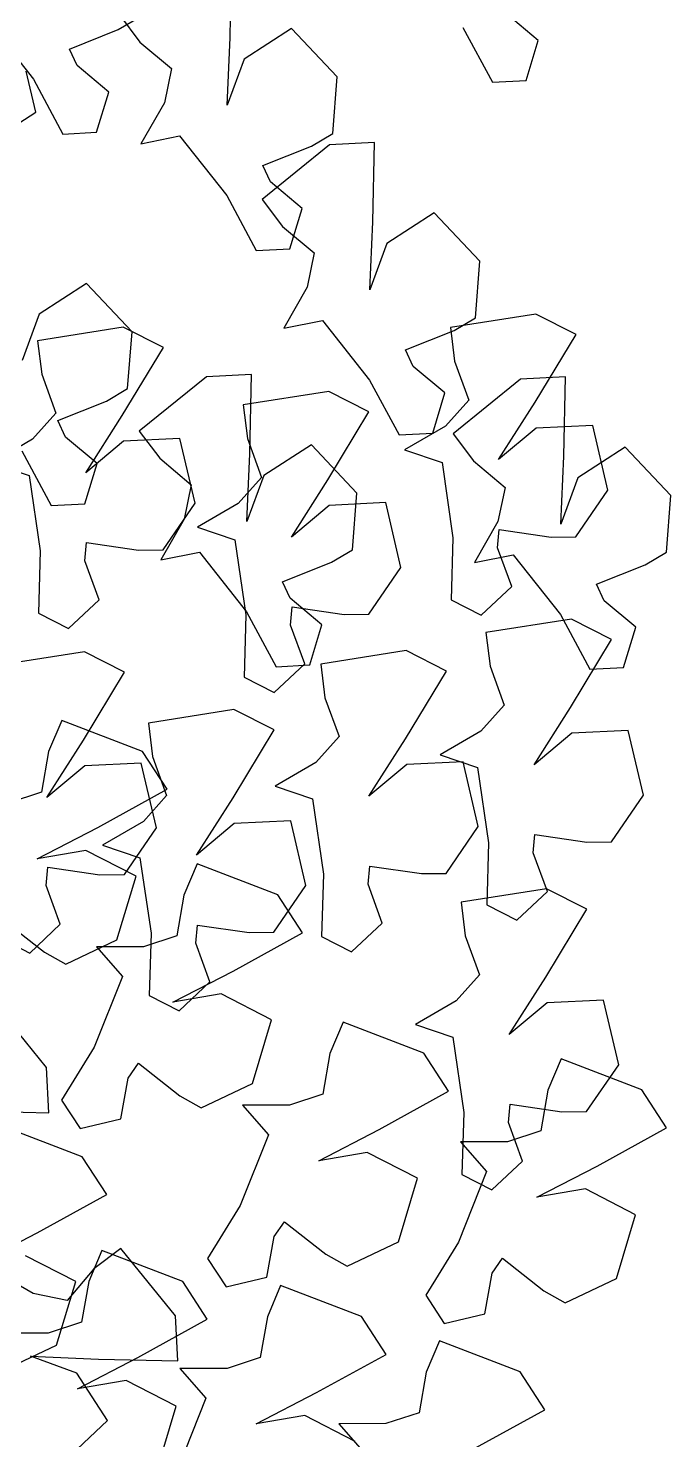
# Model space of a CAD drawing. Header units: millimetres. Extents: x 441061 to 442903, y 4515148 to 4515613.
# Drawn here: x 442316.5691 to 442316.6601, y 4515547.2613 to 4515547.461 of the extents above; entities that cross this region are included whole.
import ezdxf

# ---------------------------------------------------------------- set-up
doc = ezdxf.new("R2010")
doc.units = ezdxf.units.MM
doc.linetypes.add('CONTINUA', pattern=[0])
doc.layers.add('01_piscinas', color=254, linetype='Continuous')

# ---------------------------------------------------------------- blocks, each defined once
blk = doc.blocks.new('A$C21391103')
at = {"layer": '01_piscinas'}
for p, q in [((166.2584, 94.621), (166.2603, 94.7107)), ((166.1331, 94.6464), (166.1562, 94.6157)), ((166.6073, 94.6176), (166.5714, 94.6477)), ((165.9823, 94.6412), (166.0357, 94.5736)), ((166.0765, 94.6078), (166.1317, 94.6298)), ((166.1317, 94.6298), (166.1557, 94.644)), ((166.328, 94.6311), (166.2742, 94.5964)), ((166.3796, 94.5763), (166.328, 94.6311)), ((166.522, 94.6322), (166.5554, 94.5701)), ((166.1562, 94.6157), (166.192, 94.5856)), ((166.2549, 94.5441), (166.2584, 94.621)), ((166.5935, 94.5721), (166.6073, 94.6176)), ((166.0852, 94.5891), (166.0765, 94.6078)), ((166.0382, 94.5364), (166.0274, 94.5826)), ((166.121, 94.559), (166.0852, 94.5891)), ((166.192, 94.5856), (166.1839, 94.5469)), ((166.2742, 94.5964), (166.2549, 94.5441)), ((166.0357, 94.5736), (166.0691, 94.5115)), ((166.3745, 94.5122), (166.3796, 94.5763)), ((166.5554, 94.5701), (166.5935, 94.5721)), ((166.1072, 94.5135), (166.121, 94.559)), ((166.0062, 94.5156), (166.0382, 94.5364)), ((166.1839, 94.5469), (166.1574, 94.5006)), ((166.0691, 94.5115), (166.1072, 94.5135)), ((166.1574, 94.5006), (166.2012, 94.5094)), ((166.2012, 94.5094), (166.2546, 94.4418)), ((166.3506, 94.498), (166.3745, 94.5122)), ((166.4219, 94.5019), (166.3709, 94.4992)), ((166.42, 94.4122), (166.4219, 94.5019)), ((166.3709, 94.4992), (166.2947, 94.4376)), ((166.2954, 94.4761), (166.3506, 94.498)), ((166.304, 94.4573), (166.2954, 94.4761)), ((166.3399, 94.4272), (166.304, 94.4573)), ((166.2546, 94.4418), (166.288, 94.3797)), ((166.2947, 94.4376), (166.3178, 94.407)), ((166.3261, 94.3817), (166.3399, 94.4272)), ((166.4896, 94.4223), (166.4359, 94.3876)), ((166.5412, 94.3675), (166.4896, 94.4223)), ((166.3178, 94.407), (166.3536, 94.3769)), ((166.4166, 94.3353), (166.42, 94.4122)), ((166.288, 94.3797), (166.3261, 94.3817)), ((166.3536, 94.3769), (166.3455, 94.3381)), ((166.4359, 94.3876), (166.4166, 94.3353)), ((166.5362, 94.3034), (166.5412, 94.3675)), ((166.0958, 94.3423), (166.042, 94.3076)), ((166.1473, 94.2875), (166.0958, 94.3423)), ((166.3455, 94.3381), (166.319, 94.2919)), ((166.042, 94.3076), (166.0227, 94.2553)), ((166.319, 94.2919), (166.3628, 94.3006)), ((166.3628, 94.3006), (166.4162, 94.233)), ((166.6046, 94.3077), (166.5078, 94.2924)), ((166.5122, 94.2892), (166.5362, 94.3034)), ((166.6501, 94.2845), (166.6046, 94.3077)), ((166.1372, 94.2928), (166.0404, 94.2775)), ((166.0404, 94.2775), (166.0451, 94.2395)), ((166.1828, 94.2697), (166.1372, 94.2928)), ((166.1423, 94.2234), (166.1473, 94.2875)), ((166.4571, 94.2673), (166.5122, 94.2892)), ((166.5078, 94.2924), (166.5125, 94.2544)), ((166.6036, 94.2078), (166.6501, 94.2845)), ((166.1363, 94.1929), (166.1828, 94.2697)), ((166.4657, 94.2485), (166.4571, 94.2673)), ((166.5015, 94.2184), (166.4657, 94.2485)), ((166.5125, 94.2544), (166.5285, 94.2104)), ((166.0451, 94.2395), (166.0611, 94.1955)), ((166.2317, 94.2367), (166.1555, 94.175)), ((166.2827, 94.2394), (166.2317, 94.2367)), ((166.2808, 94.1496), (166.2827, 94.2394)), ((166.4162, 94.233), (166.4496, 94.1709)), ((166.587, 94.2339), (166.5109, 94.1722)), ((166.6381, 94.2366), (166.587, 94.2339)), ((166.6362, 94.1468), (166.6381, 94.2366)), ((166.1184, 94.2092), (166.1423, 94.2234)), ((166.3701, 94.2202), (166.2733, 94.2049)), ((166.4156, 94.197), (166.3701, 94.2202)), ((166.4878, 94.1729), (166.5015, 94.2184)), ((166.0632, 94.1872), (166.1184, 94.2092)), ((166.2733, 94.2049), (166.278, 94.1668)), ((166.5285, 94.2104), (166.5021, 94.1809)), ((166.5622, 94.1429), (166.6036, 94.2078)), ((166.0611, 94.1955), (166.0347, 94.166)), ((166.0718, 94.1685), (166.0632, 94.1872)), ((166.0948, 94.128), (166.1363, 94.1929)), ((166.3691, 94.1202), (166.4156, 94.197)), ((166.669, 94.1817), (166.6051, 94.1786)), ((166.6862, 94.1085), (166.669, 94.1817)), ((166.0347, 94.166), (165.9886, 94.1392)), ((166.1077, 94.1384), (166.0718, 94.1685)), ((166.2016, 94.1668), (166.1377, 94.1637)), ((166.1555, 94.175), (166.1786, 94.1444)), ((166.2189, 94.0936), (166.2016, 94.1668)), ((166.278, 94.1668), (166.294, 94.1228)), ((166.4496, 94.1709), (166.4878, 94.1729)), ((166.5021, 94.1809), (166.456, 94.1541)), ((166.5109, 94.1722), (166.534, 94.1416)), ((166.6051, 94.1786), (166.5622, 94.1429)), ((166.0224, 94.153), (166.0558, 94.0909)), ((166.1377, 94.1637), (166.0948, 94.128)), ((166.2774, 94.0727), (166.2808, 94.1496)), ((166.3504, 94.1598), (166.2967, 94.1251)), ((166.402, 94.105), (166.3504, 94.1598)), ((166.456, 94.1541), (166.4983, 94.1398)), ((166.7058, 94.157), (166.652, 94.1223)), ((166.7574, 94.1022), (166.7058, 94.157)), ((165.9886, 94.1392), (166.0309, 94.1249)), ((166.0939, 94.0929), (166.1077, 94.1384)), ((166.1786, 94.1444), (166.2144, 94.1143)), ((166.4983, 94.1398), (166.5107, 94.0545)), ((166.534, 94.1416), (166.5698, 94.1115)), ((166.6327, 94.0699), (166.6362, 94.1468)), ((166.0309, 94.1249), (166.0434, 94.0396)), ((166.294, 94.1228), (166.2676, 94.0933)), ((166.2967, 94.1251), (166.2774, 94.0727)), ((166.3277, 94.0553), (166.3691, 94.1202)), ((166.652, 94.1223), (166.6327, 94.0699)), ((166.2144, 94.1143), (166.2063, 94.0756)), ((166.397, 94.0409), (166.402, 94.105)), ((166.5698, 94.1115), (166.5617, 94.0728)), ((166.6498, 94.0555), (166.6862, 94.1085)), ((166.7524, 94.0381), (166.7574, 94.1022)), ((166.0558, 94.0909), (166.0939, 94.0929)), ((166.1825, 94.0406), (166.2189, 94.0936)), ((166.2676, 94.0933), (166.2215, 94.0665)), ((166.3706, 94.091), (166.3277, 94.0553)), ((166.4345, 94.0942), (166.3706, 94.091)), ((166.4517, 94.0209), (166.4345, 94.0942)), ((166.2063, 94.0756), (166.1798, 94.0293)), ((166.5617, 94.0728), (166.5352, 94.0265)), ((166.2215, 94.0665), (166.2638, 94.0522)), ((166.5107, 94.0545), (166.5086, 93.984)), ((166.5613, 94.0432), (166.5632, 94.0638)), ((166.5632, 94.0638), (166.622, 94.0552)), ((166.622, 94.0552), (166.6498, 94.0555)), ((166.0434, 94.0396), (166.0413, 93.9692)), ((166.094, 94.0283), (166.0959, 94.0489)), ((166.0959, 94.0489), (166.1546, 94.0403)), ((166.1546, 94.0403), (166.1825, 94.0406)), ((166.1798, 94.0293), (166.2236, 94.0381)), ((166.2236, 94.0381), (166.277, 93.9705)), ((166.2638, 94.0522), (166.2762, 93.967)), ((166.373, 94.0267), (166.397, 94.0409)), ((166.5773, 93.9992), (166.5613, 94.0432)), ((166.7284, 94.0239), (166.7524, 94.0381)), ((166.11, 93.9843), (166.094, 94.0283)), ((166.3178, 94.0047), (166.373, 94.0267)), ((166.5352, 94.0265), (166.579, 94.0353)), ((166.579, 94.0353), (166.6324, 93.9677)), ((166.6732, 94.0019), (166.7284, 94.0239)), ((166.4153, 93.9679), (166.4517, 94.0209)), ((166.3265, 93.986), (166.3178, 94.0047)), ((166.5427, 93.9667), (166.5773, 93.9992)), ((166.6819, 93.9832), (166.6732, 94.0019)), ((166.0753, 93.9518), (166.11, 93.9843)), ((166.3623, 93.9559), (166.3265, 93.986)), ((166.3268, 93.9556), (166.3287, 93.9762)), ((166.3287, 93.9762), (166.3875, 93.9677)), ((166.5086, 93.984), (166.5427, 93.9667)), ((166.7177, 93.9531), (166.6819, 93.9832)), ((166.0413, 93.9692), (166.0753, 93.9518)), ((166.2762, 93.967), (166.2741, 93.8965)), ((166.277, 93.9705), (166.3104, 93.9084)), ((166.3875, 93.9677), (166.4153, 93.9679)), ((166.6449, 93.9624), (166.5481, 93.9471)), ((166.6324, 93.9677), (166.6658, 93.9056)), ((166.6904, 93.9392), (166.6449, 93.9624)), ((166.3428, 93.9117), (166.3268, 93.9556)), ((166.3485, 93.9104), (166.3623, 93.9559)), ((166.5481, 93.9471), (166.5528, 93.909)), ((166.7039, 93.9076), (166.7177, 93.9531)), ((166.4578, 93.9267), (166.361, 93.9114)), ((166.5034, 93.9035), (166.4578, 93.9267)), ((166.6439, 93.8624), (166.6904, 93.9392)), ((166.0934, 93.9254), (165.9966, 93.9101)), ((166.1389, 93.9022), (166.0934, 93.9254)), ((166.3081, 93.8792), (166.3428, 93.9117)), ((166.3104, 93.9084), (166.3485, 93.9104)), ((166.361, 93.9114), (166.3657, 93.8733)), ((166.0924, 93.8254), (166.1389, 93.9022)), ((166.2741, 93.8965), (166.3081, 93.8792)), ((166.4569, 93.8268), (166.5034, 93.9035)), ((166.5528, 93.909), (166.5687, 93.865)), ((166.6658, 93.9056), (166.7039, 93.9076)), ((166.3657, 93.8733), (166.3817, 93.8294)), ((166.5687, 93.865), (166.5424, 93.8355)), ((166.6025, 93.7975), (166.6439, 93.8624)), ((166.0677, 93.8477), (166.0527, 93.8124)), ((166.1592, 93.8125), (166.0677, 93.8477)), ((166.2626, 93.86), (166.1658, 93.8447)), ((166.3082, 93.8368), (166.2626, 93.86)), ((166.1658, 93.8447), (166.1705, 93.8066)), ((166.2617, 93.7601), (166.3082, 93.8368)), ((166.5424, 93.8355), (166.4962, 93.8087)), ((166.6453, 93.8332), (166.6025, 93.7975)), ((166.7092, 93.8364), (166.6453, 93.8332)), ((166.7265, 93.7631), (166.7092, 93.8364)), ((166.051, 93.7605), (166.0924, 93.8254)), ((166.3817, 93.8294), (166.3553, 93.7999)), ((166.4154, 93.7619), (166.4569, 93.8268)), ((166.0527, 93.8124), (166.0446, 93.7663)), ((166.1577, 93.7994), (166.0938, 93.7962)), ((166.175, 93.7261), (166.1577, 93.7994)), ((166.187, 93.7697), (166.1592, 93.8125)), ((166.1705, 93.8066), (166.1865, 93.7627)), ((166.3553, 93.7999), (166.3092, 93.7731)), ((166.5222, 93.8007), (166.4583, 93.7976)), ((166.4962, 93.8087), (166.5386, 93.7944)), ((166.5394, 93.7275), (166.5222, 93.8007)), ((166.0938, 93.7962), (166.051, 93.7605)), ((166.4583, 93.7976), (166.4154, 93.7619)), ((166.5386, 93.7944), (166.551, 93.7091)), ((166.0446, 93.7663), (166.007, 93.7539)), ((166.1084, 93.7264), (166.187, 93.7697)), ((166.3092, 93.7731), (166.3515, 93.7587)), ((166.1865, 93.7627), (166.1601, 93.7332)), ((166.2202, 93.6952), (166.2617, 93.7601)), ((166.3515, 93.7587), (166.364, 93.6735)), ((166.6901, 93.7101), (166.7265, 93.7631)), ((166.327, 93.734), (166.2631, 93.7309)), ((166.3442, 93.6608), (166.327, 93.734)), ((166.04, 93.691), (166.1084, 93.7264)), ((166.1601, 93.7332), (166.114, 93.7064)), ((166.1386, 93.6731), (166.175, 93.7261)), ((166.2631, 93.7309), (166.2202, 93.6952)), ((166.5031, 93.6745), (166.5394, 93.7275)), ((166.6016, 93.6978), (166.6035, 93.7184)), ((166.6035, 93.7184), (166.6623, 93.7098)), ((166.114, 93.7064), (166.1563, 93.692)), ((166.551, 93.7091), (166.5489, 93.6387)), ((166.6623, 93.7098), (166.6901, 93.7101)), ((166.095, 93.7004), (166.04, 93.691)), ((166.1519, 93.6712), (166.095, 93.7004)), ((166.1563, 93.692), (166.1688, 93.6068)), ((166.6176, 93.6538), (166.6016, 93.6978)), ((166.0501, 93.6608), (166.052, 93.6814)), ((166.052, 93.6814), (166.1108, 93.6728)), ((166.1108, 93.6728), (166.1386, 93.6731)), ((166.1302, 93.5991), (166.1519, 93.6712)), ((166.221, 93.6851), (166.2061, 93.6498)), ((166.3125, 93.65), (166.221, 93.6851)), ((166.364, 93.6735), (166.3618, 93.603)), ((166.4146, 93.6622), (166.4165, 93.6827)), ((166.4165, 93.6827), (166.4752, 93.6742)), ((166.4752, 93.6742), (166.5031, 93.6745)), ((166.0661, 93.6168), (166.0501, 93.6608)), ((166.3079, 93.6078), (166.3442, 93.6608)), ((166.4306, 93.6182), (166.4146, 93.6622)), ((166.6167, 93.6571), (166.5199, 93.6417)), ((166.5829, 93.6213), (166.6176, 93.6538)), ((166.6623, 93.6339), (166.6167, 93.6571)), ((166.2061, 93.6498), (166.1979, 93.6037)), ((166.3404, 93.6072), (166.3125, 93.65)), ((166.5199, 93.6417), (166.5246, 93.6037)), ((166.5489, 93.6387), (166.5829, 93.6213)), ((166.0014, 93.6219), (166.048, 93.5851)), ((166.6158, 93.5571), (166.6623, 93.6339)), ((166.0314, 93.5843), (166.0661, 93.6168)), ((166.1688, 93.6068), (166.1667, 93.5363)), ((166.2194, 93.5955), (166.2213, 93.616)), ((166.2213, 93.616), (166.28, 93.6075)), ((166.2617, 93.5639), (166.3404, 93.6072)), ((166.28, 93.6075), (166.3079, 93.6078)), ((166.3959, 93.5857), (166.4306, 93.6182)), ((165.9974, 93.6017), (166.0314, 93.5843)), ((166.0722, 93.5715), (166.1302, 93.5991)), ((166.1603, 93.5914), (166.107, 93.5912)), ((166.107, 93.5912), (166.1365, 93.5577)), ((166.1979, 93.6037), (166.1603, 93.5914)), ((166.2354, 93.5515), (166.2194, 93.5955)), ((166.3618, 93.603), (166.3959, 93.5857)), ((166.5246, 93.6037), (166.5406, 93.5597)), ((166.048, 93.5851), (166.0722, 93.5715)), ((166.1934, 93.5285), (166.2617, 93.5639)), ((166.5406, 93.5597), (166.5142, 93.5302)), ((166.1365, 93.5577), (166.1046, 93.4776)), ((166.2007, 93.519), (166.2354, 93.5515)), ((166.5743, 93.4922), (166.6158, 93.5571)), ((166.0506, 93.4545), (165.9889, 93.5307)), ((166.1667, 93.5363), (166.2007, 93.519)), ((166.2484, 93.5379), (166.1934, 93.5285)), ((166.3053, 93.5087), (166.2484, 93.5379)), ((166.5142, 93.5302), (166.4681, 93.5034)), ((166.6172, 93.5279), (166.5743, 93.4922)), ((166.6811, 93.531), (166.6172, 93.5279)), ((166.6984, 93.4578), (166.6811, 93.531)), ((166.2836, 93.4366), (166.3053, 93.5087)), ((166.3864, 93.5058), (166.3714, 93.4705)), ((166.4778, 93.4707), (166.3864, 93.5058)), ((166.4681, 93.5034), (166.5104, 93.4891)), ((166.5104, 93.4891), (166.5229, 93.4038)), ((166.1046, 93.4776), (166.0676, 93.4177)), ((166.3714, 93.4705), (166.3632, 93.4244)), ((166.5057, 93.4278), (166.4778, 93.4707)), ((166.6332, 93.4643), (166.6183, 93.429)), ((166.7247, 93.4292), (166.6332, 93.4643)), ((166.0532, 93.4035), (166.0506, 93.4545)), ((166.1428, 93.4425), (166.1547, 93.4594)), ((166.1547, 93.4594), (166.2013, 93.4226)), ((166.662, 93.4048), (166.6984, 93.4578)), ((166.1346, 93.3964), (166.1428, 93.4425)), ((166.2256, 93.4089), (166.2836, 93.4366)), ((166.0676, 93.4177), (166.0884, 93.3856)), ((166.2013, 93.4226), (166.2256, 93.4089)), ((166.3632, 93.4244), (166.3256, 93.4121)), ((166.427, 93.3846), (166.5057, 93.4278)), ((166.6183, 93.429), (166.6101, 93.383)), ((166.7526, 93.3864), (166.7247, 93.4292)), ((165.9635, 93.4054), (166.0532, 93.4035)), ((166.3256, 93.4121), (166.2723, 93.4119)), ((166.2723, 93.4119), (166.3018, 93.3783)), ((166.5229, 93.4038), (166.5208, 93.3334)), ((166.5735, 93.3925), (166.5754, 93.4131)), ((166.5754, 93.4131), (166.6341, 93.4045)), ((166.6341, 93.4045), (166.662, 93.4048)), ((166.0908, 93.3537), (165.9993, 93.3888)), ((166.0884, 93.3856), (166.1346, 93.3964)), ((166.3587, 93.3491), (166.427, 93.3846)), ((166.6101, 93.383), (166.5725, 93.3706)), ((166.5895, 93.3485), (166.5735, 93.3925)), ((166.6739, 93.3431), (166.7526, 93.3864)), ((166.3018, 93.3783), (166.2699, 93.2983)), ((166.5725, 93.3706), (166.5192, 93.3705)), ((166.5192, 93.3705), (166.5487, 93.3369)), ((166.1186, 93.3108), (166.0908, 93.3537)), ((166.4137, 93.3586), (166.3587, 93.3491)), ((166.4706, 93.3293), (166.4137, 93.3586)), ((166.5487, 93.3369), (166.5168, 93.2568)), ((166.5548, 93.316), (166.5895, 93.3485)), ((166.6056, 93.3077), (166.6739, 93.3431)), ((166.4489, 93.2573), (166.4706, 93.3293)), ((166.5208, 93.3334), (166.5548, 93.316)), ((166.04, 93.2676), (166.1186, 93.3108)), ((166.6606, 93.3171), (166.6056, 93.3077)), ((166.7175, 93.2879), (166.6606, 93.3171)), ((166.2699, 93.2983), (166.2329, 93.2383)), ((166.6958, 93.2158), (166.7175, 93.2879)), ((166.3081, 93.2632), (166.32, 93.2801)), ((166.32, 93.2801), (166.3667, 93.2433)), ((165.9716, 93.2321), (166.04, 93.2676)), ((166.3, 93.2171), (166.3081, 93.2632)), ((166.3909, 93.2296), (166.4489, 93.2573)), ((166.5168, 93.2568), (166.4798, 93.1969)), ((166.0835, 93.2124), (166.0266, 93.2416)), ((166.1132, 93.2476), (166.0982, 93.2123)), ((166.1348, 93.2497), (166.1041, 93.2267)), ((166.2047, 93.2125), (166.1132, 93.2476)), ((166.1964, 93.1736), (166.1348, 93.2497)), ((166.2329, 93.2383), (166.2537, 93.2063)), ((166.3667, 93.2433), (166.3909, 93.2296)), ((166.555, 93.2217), (166.5669, 93.2386)), ((166.5669, 93.2386), (166.6135, 93.2018)), ((166.0353, 93.1989), (165.989, 93.2255)), ((166.1041, 93.2267), (166.074, 93.1908)), ((166.0619, 93.1403), (166.0835, 93.2124)), ((166.0982, 93.2123), (166.0901, 93.1662)), ((166.2325, 93.1696), (166.2047, 93.2125)), ((166.2537, 93.2063), (166.3, 93.2171)), ((166.3156, 93.2078), (166.3006, 93.1725)), ((166.4071, 93.1726), (166.3156, 93.2078)), ((166.5468, 93.1756), (166.555, 93.2217)), ((166.6378, 93.1881), (166.6958, 93.2158)), ((166.074, 93.1908), (166.0353, 93.1989)), ((166.4798, 93.1969), (166.5006, 93.1648)), ((166.6135, 93.2018), (166.6378, 93.1881)), ((166.5006, 93.1648), (166.5468, 93.1756)), ((166.0901, 93.1662), (166.0525, 93.1539)), ((166.1539, 93.1264), (166.2325, 93.1696)), ((166.1991, 93.1225), (166.1964, 93.1736)), ((166.3006, 93.1725), (166.2925, 93.1264)), ((166.4349, 93.1298), (166.4071, 93.1726)), ((166.0525, 93.1539), (165.9992, 93.1537)), ((166.4954, 93.1451), (166.4804, 93.1098)), ((166.5869, 93.11), (166.4954, 93.1451)), ((166.0038, 93.1126), (166.0619, 93.1403)), ((166.0325, 93.1279), (166.1094, 93.1244)), ((166.0848, 93.1086), (166.0325, 93.1279)), ((166.0855, 93.0909), (166.1539, 93.1264)), ((166.2925, 93.1264), (166.2549, 93.114)), ((166.3563, 93.0866), (166.4349, 93.1298)), ((166.1094, 93.1244), (166.1991, 93.1225)), ((166.2549, 93.114), (166.2016, 93.1139)), ((166.2016, 93.1139), (166.231, 93.0803)), ((166.1195, 93.0548), (166.0848, 93.1086)), ((166.1405, 93.1004), (166.0855, 93.0909)), ((166.1974, 93.0712), (166.1405, 93.1004)), ((166.4804, 93.1098), (166.4723, 93.0637)), ((166.6148, 93.0671), (166.5869, 93.11)), ((166.231, 93.0803), (166.1992, 93.0003)), ((166.2879, 93.0511), (166.3563, 93.0866)), ((166.1758, 92.9991), (166.1974, 93.0712)), ((166.4723, 93.0637), (166.4347, 93.0514)), ((166.5361, 93.0239), (166.6148, 93.0671)), ((166.0647, 93.0032), (166.1195, 93.0548)), ((166.3429, 93.0606), (166.2879, 93.0511)), ((166.3998, 93.0313), (166.3429, 93.0606)), ((166.4347, 93.0514), (166.3814, 93.0512)), ((166.3814, 93.0512), (166.4109, 93.0177))]:
    blk.add_line(p, q, dxfattribs=at)

msp = doc.modelspace()

# ---------------------------------------------------------------- block references
at = {"layer": '01_piscinas', "color": 6, "linetype": 'CONTINUA', "xscale": 0.125, "yscale": 0.125, "zscale": 0.125}
msp.add_blockref('A$C21391103', (442295.8154, 4515535.63213), dxfattribs=at)

doc.saveas('drawing.dxf')
